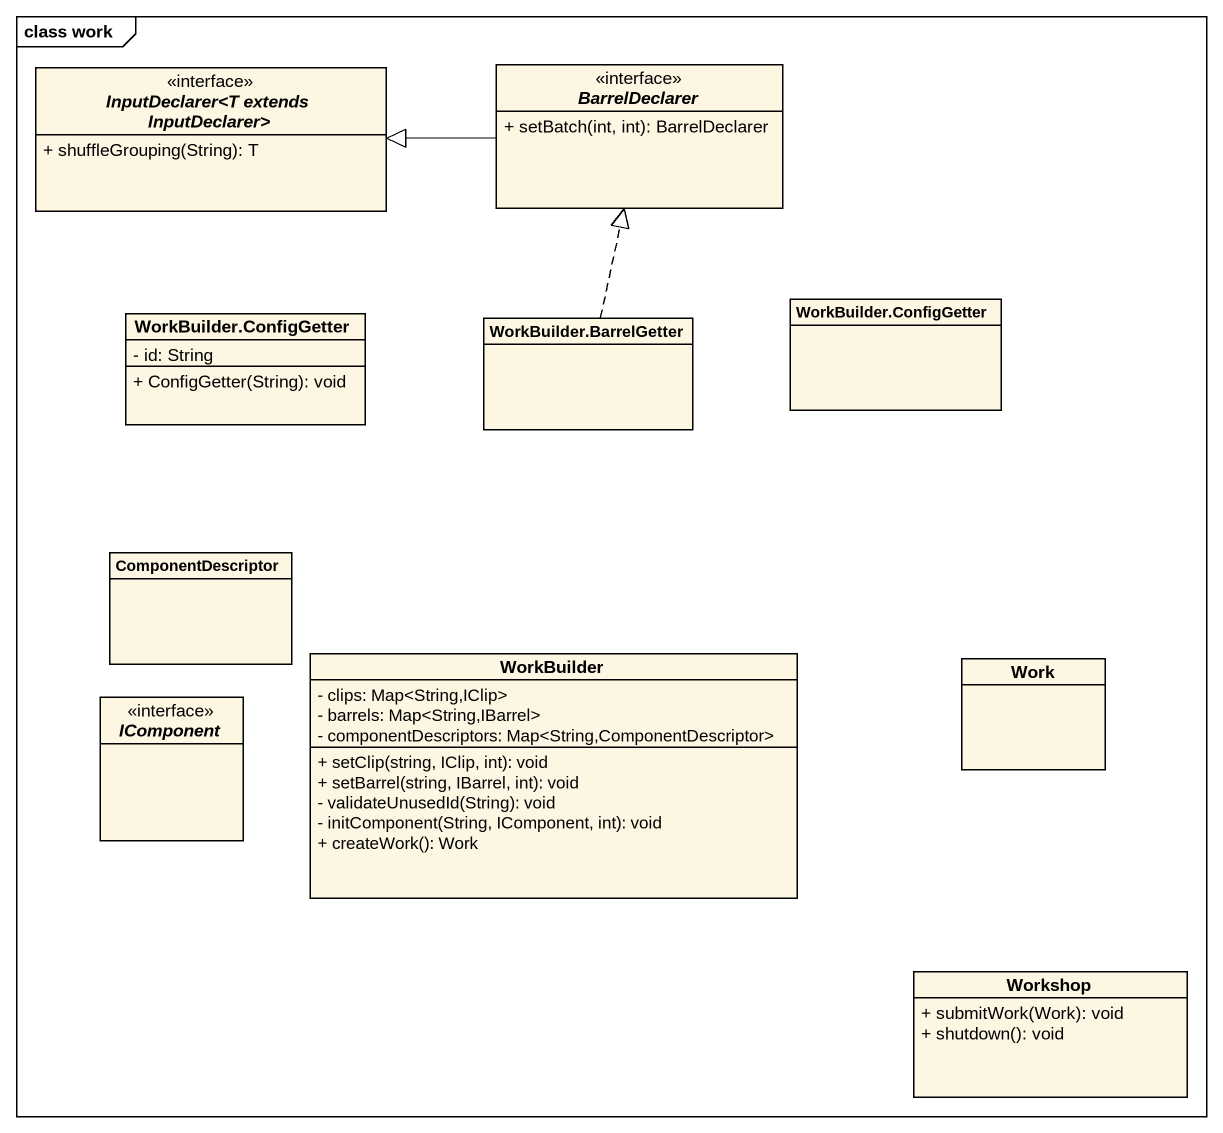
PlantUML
@startuml
mainframe class work
hide circle
hide empty members
skinparam classAttributeIconSize 0
interface "InputDeclarer<T extends InputDeclarer>" as InputDeclarer_T_extends <<interface>> {
  + shuffleGrouping(String): T
}
interface BarrelDeclarer <<interface>> {
  + setBatch(int, int): BarrelDeclarer
}
class "WorkBuilder.ConfigGetter" as WorkBuilder_ConfigGetter {
  - id: String
  + ConfigGetter(String): void
}
class "WorkBuilder.BarrelGetter" as WorkBuilder_BarrelGetter
class "WorkBuilder.ConfigGetter" as WorkBuilder_ConfigGetter_2
class ComponentDescriptor
interface IComponent <<interface>>
class WorkBuilder {
  - clips: Map<String,IClip>
  - barrels: Map<String,IBarrel>
  - componentDescriptors: Map<String,ComponentDescriptor>
  + setClip(string, IClip, int): void
  + setBarrel(string, IBarrel, int): void
  - validateUnusedId(String): void
  - initComponent(String, IComponent, int): void
  + createWork(): Work
}
class Work
class Workshop {
  + submitWork(Work): void
  + shutdown(): void
}
BarrelDeclarer -left-|> InputDeclarer_T_extends
WorkBuilder_BarrelGetter .up.|> BarrelDeclarer
@enduml
